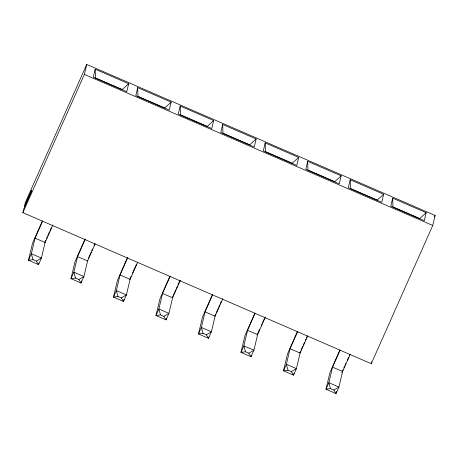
<?xml version="1.0" encoding="UTF-8"?>
<svg xmlns="http://www.w3.org/2000/svg" width="458" height="458" viewBox="0 0 458 458"><rect width="100%" height="100%" fill="white"/><g stroke="black" fill="none" stroke-linecap="round" stroke-linejoin="round"><path stroke-width="0.69" d="M22.9 212.672L23.845 208.676L31.075 192.412L31.55 190.414L24.314 206.678L25.259 202.682L86.722 64.423L435.1 215.466L432.741 225.451L371.278 363.709L22.9 212.672L84.364 74.414L86.722 64.423M42.571 221.231L35.048 238.149L31.367 253.732L28.476 260.236L38.512 264.592L41.409 258.083L45.09 242.5L52.899 224.935M38.838 263.224L38.512 264.592L36.331 261.083L32.982 259.634L28.476 260.236L32.444 243.536L42.371 220.933M95.19 69.198L93.3 77.19L126.763 91.697L128.652 83.705L95.19 69.198L95.453 77.952L122.229 89.562L128.652 83.705M85.36 239.007L77.551 256.572L73.87 272.155L70.973 278.664L81.014 283.015L83.906 276.512L87.593 260.928L95.109 244.011M81.501 280.966L81.014 283.015L78.833 279.512L75.484 278.058L70.973 278.664L74.946 261.965L84.873 239.362M137.692 87.621L135.803 95.613L169.265 110.126L171.155 102.134L137.692 87.621L137.955 96.38L164.725 107.985L171.155 102.134M127.862 257.43L120.053 275L116.366 290.584L113.475 297.087L123.517 301.444L126.408 294.935L130.095 279.351L137.612 262.434M123.998 299.395L123.517 301.444L121.33 297.935L117.987 296.486L113.475 297.087L117.448 280.388L127.37 257.785M180.189 106.05L178.299 114.042L211.768 128.549L213.657 120.557L180.189 106.05L180.458 114.803L207.228 126.414L213.657 120.557M170.073 276.512L162.556 293.429L158.869 309.013L155.978 315.516L166.019 319.867L168.91 313.364L172.592 297.78L180.4 280.21M166.34 318.505L166.019 319.867L163.832 316.364L160.489 314.915L155.978 315.516L159.951 298.816L169.872 276.214M222.691 124.479L220.802 132.465L254.27 146.978L256.159 138.986L222.691 124.479L222.96 133.232L249.73 144.837L256.159 138.986M212.575 294.935L205.058 311.852L201.371 327.436L198.48 333.945L208.522 338.296L211.413 331.787L215.094 316.203L222.903 298.639M208.842 336.928L208.522 338.296L206.335 334.792L202.991 333.338L198.48 333.945L202.453 317.239L212.375 294.637M265.193 142.902L263.304 150.894L296.773 165.401L298.656 157.409L265.193 142.902L265.457 151.661L292.233 163.266L298.656 157.409M255.077 313.364L247.555 330.281L243.874 345.864L240.982 352.368L251.018 356.719L253.915 350.215L257.596 334.632L265.405 317.068M251.345 355.356L251.018 356.719L248.837 353.215L245.488 351.767L240.982 352.368L244.95 335.668L254.877 313.066M307.696 161.331L305.807 169.323L339.269 183.83L341.158 175.838L307.696 161.331L307.959 170.084L334.735 181.694L341.158 175.838M297.866 331.14L290.057 348.704L286.376 364.287L283.485 370.797L293.521 375.148L296.412 368.644L300.099 353.061L307.616 336.143M294.007 373.098L293.521 375.148L291.34 371.644L287.99 370.19L283.485 370.797L287.452 354.097L297.379 331.495M350.198 179.754L348.309 187.746L381.772 202.253L383.661 194.266L350.198 179.754L350.462 188.513L377.232 200.117L383.661 194.266M340.082 350.215L332.56 367.133L328.878 382.716L325.981 389.22L336.023 393.577L338.914 387.067L342.601 371.484L350.118 354.566M336.51 391.527L336.023 393.577L333.842 390.067L330.493 388.619L325.981 389.22L329.955 372.52L339.876 349.918M392.695 198.182L390.806 206.174L424.274 220.682L426.163 212.689L392.695 198.182L392.964 206.936L419.734 218.546L426.163 212.689M371.278 363.709L371.747 361.711M44.598 242.855L45.76 240.25M46.624 238.297L47.203 236.998M47.781 235.698L49.516 231.794M50.094 230.494L51.25 227.889M88.549 258.026L91.153 252.169M91.732 250.869L92.596 248.917M94.045 245.665L94.909 243.713M129.895 279.054L131.051 276.455M132.494 273.203L136.547 264.089M172.391 297.482L175.866 289.674M176.445 288.374L177.309 286.422M177.887 285.122L179.914 280.565M214.894 315.905L215.764 313.959M216.342 312.654L218.077 308.749M218.655 307.45L219.811 304.851M220.39 303.545L221.26 301.593M257.104 334.987L259.709 329.13M261.157 325.878L262.022 323.926M262.6 322.621L264.335 318.722M299.898 352.763L300.477 351.458M301.055 350.158L302.79 346.254M303.368 344.954L304.524 342.349M305.394 340.397L305.973 339.097M306.551 337.798L307.415 335.846M341.823 372.491L342.979 369.887M343.844 367.934L344.422 366.635M345 365.329L345.87 363.377M347.313 360.125L348.475 357.526M349.34 355.574L349.918 354.269M434.522 216.766L435.1 215.466M36.331 261.083L41.409 258.083L31.367 253.732L32.982 259.634M78.833 279.512L83.906 276.512L73.87 272.155L75.484 278.058M121.33 297.935L126.408 294.935L116.366 290.584L117.987 296.486M163.832 316.364L168.91 313.364L158.869 309.013L160.489 314.915M206.335 334.792L211.413 331.787L201.371 327.436L202.991 333.338M248.837 353.215L253.915 350.215L243.874 345.864L245.488 351.767M291.34 371.644L296.412 368.644L286.376 364.287L287.99 370.19M333.842 390.067L338.914 387.067L328.878 382.716L330.493 388.619M84.364 74.414L432.741 225.451M35.048 238.149L45.09 242.5M77.551 256.572L87.593 260.928M120.053 275L130.095 279.351M162.556 293.429L172.592 297.78M205.058 311.852L215.094 316.203M247.555 330.281L257.596 334.632M290.057 348.704L300.099 353.061M332.56 367.133L342.601 371.484"/></g></svg>
